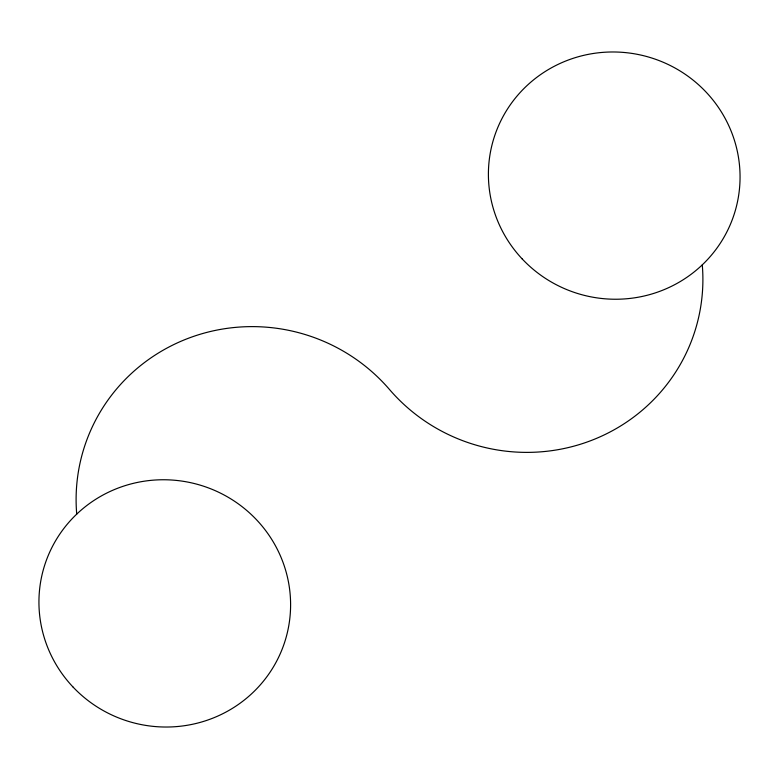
<?xml version="1.0" encoding="UTF-8"?>
<svg xmlns="http://www.w3.org/2000/svg" width="779" height="779" viewBox="0 0 779 779"><rect width="100%" height="100%" fill="white"/><g stroke="black" fill="none" stroke-linecap="round" stroke-linejoin="round"><path stroke-width="1.17" d="M76.722 514.13A178.225 174.584 15.8 0 1 185.655 339.332A178.225 174.584 15.8 0 1 389.5 389.5A178.225 174.584 15.8 0 0 593.345 439.668A178.225 174.584 15.8 0 0 702.278 264.87M72.807 686.796A126.023 123.442 15.8 0 0 285.133 640.727A126.023 123.442 15.8 0 0 136.374 482.649A126.023 123.442 15.8 0 0 72.807 686.796M522.271 259.017A126.023 123.442 15.8 0 0 734.587 212.949A126.023 123.442 15.8 0 0 585.827 54.871A126.023 123.442 15.8 0 0 522.271 259.017"/></g></svg>
